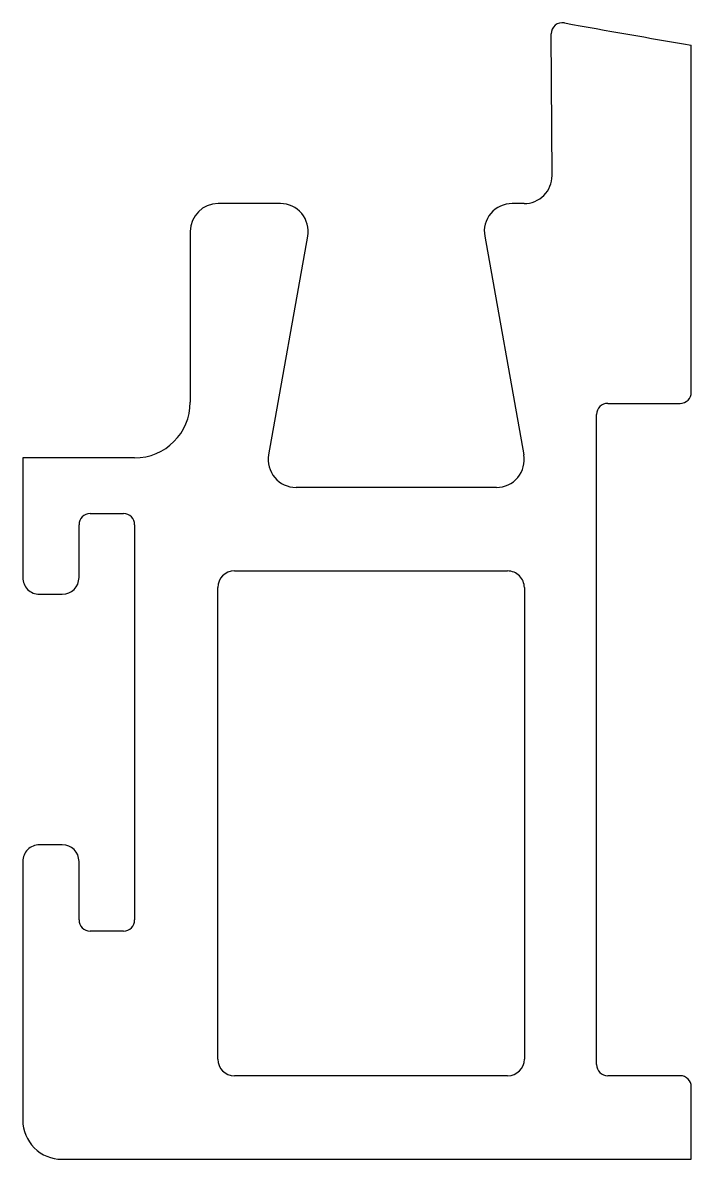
# Model space of a CAD drawing. Extents: x 808.5 to 820.6, y 560 to 580.5.
import ezdxf

# ---------------------------------------------------------------- set-up
doc = ezdxf.new("R2010")
doc.units = 0
doc.layers.get('0').update_dxf_attribs({"linetype": 'CONTINUOUS'})

msp = doc.modelspace()

# ---------------------------------------------------------------- linework, layer by layer
for p, q in [((818.057, 577.704), (818.044, 580.25)), ((820.559, 573.813), (820.559, 580.048)), ((813.176, 577.202), (812.058, 577.202)), ((817.557, 577.202), (817.34, 577.202)), ((811.558, 576.702), (811.557, 573.632)), ((812.966, 572.69), (813.668, 576.614)), ((816.848, 576.614), (817.55, 572.69)), ((819.059, 573.613), (820.359, 573.613)), ((818.859, 561.733), (818.859, 573.413)), ((810.557, 572.633), (808.547, 572.633)), ((808.547, 572.633), (808.547, 570.483)), ((817.058, 572.102), (813.458, 572.102)), ((809.758, 571.633), (810.358, 571.633)), ((809.558, 570.483), (809.558, 571.433)), ((810.558, 571.433), (810.558, 564.333)), ((812.351, 570.602), (817.26, 570.602)), ((812.051, 561.833), (812.051, 570.302)), ((817.56, 570.302), (817.56, 561.833)), ((808.847, 570.183), (809.258, 570.183)), ((809.258, 565.683), (808.848, 565.683)), ((808.548, 565.383), (808.548, 560.733)), ((809.558, 564.333), (809.558, 565.383)), ((810.358, 564.133), (809.758, 564.133)), ((817.26, 561.533), (812.351, 561.533)), ((820.359, 561.533), (819.059, 561.533)), ((820.559, 560.033), (820.559, 561.333)), ((809.248, 560.033), (820.559, 560.033))]:
    msp.add_line(p, q)
for centre, radius, start, end in [((818.244, 580.251), 0.2, 79.6751, 180.2873), ((848.324, 745.362), 167.629, 259.67512, 260.4661), ((817.557, 577.702), 0.5, 269.9978, 0.2873), ((812.058, 576.702), 0.5, 89.9992, 179.9762), ((813.176, 576.702), 0.5, 349.8527, 89.9992), ((817.34, 576.702), 0.5, 89.9978, 190.1451), ((820.359, 573.813), 0.2, 269.9971, 0), ((810.557, 573.633), 1, 270, 359.9762), ((819.059, 573.413), 0.2, 89.9971, 180), ((813.458, 572.602), 0.5, 169.892, 269.9601), ((817.058, 572.602), 0.5, 270.0376, 10.1057), ((809.758, 571.433), 0.2, 90.0005, 179.9942), ((810.358, 571.433), 0.2, 0.0006, 90.0006), ((808.847, 570.483), 0.3, 179.9998, 270.027), ((809.258, 570.483), 0.3, 270.027, 359.9942), ((812.351, 570.302), 0.3, 90.0004, 180), ((817.26, 570.302), 0.3, 0, 90.0004), ((808.848, 565.383), 0.3, 89.9651, 179.9986), ((809.258, 565.383), 0.3, 359.993, 89.9639), ((809.758, 564.333), 0.2, 179.993, 269.9951), ((810.358, 564.333), 0.2, 269.995, 359.994), ((812.351, 561.833), 0.3, 180, 270), ((817.26, 561.833), 0.3, 270, 0), ((819.059, 561.733), 0.2, 180, 269.9761), ((820.359, 561.333), 0.2, 0, 89.9761), ((809.248, 560.733), 0.7, 179.9989, 270)]:
    msp.add_arc(centre, radius, start, end)

doc.saveas('drawing.dxf')
